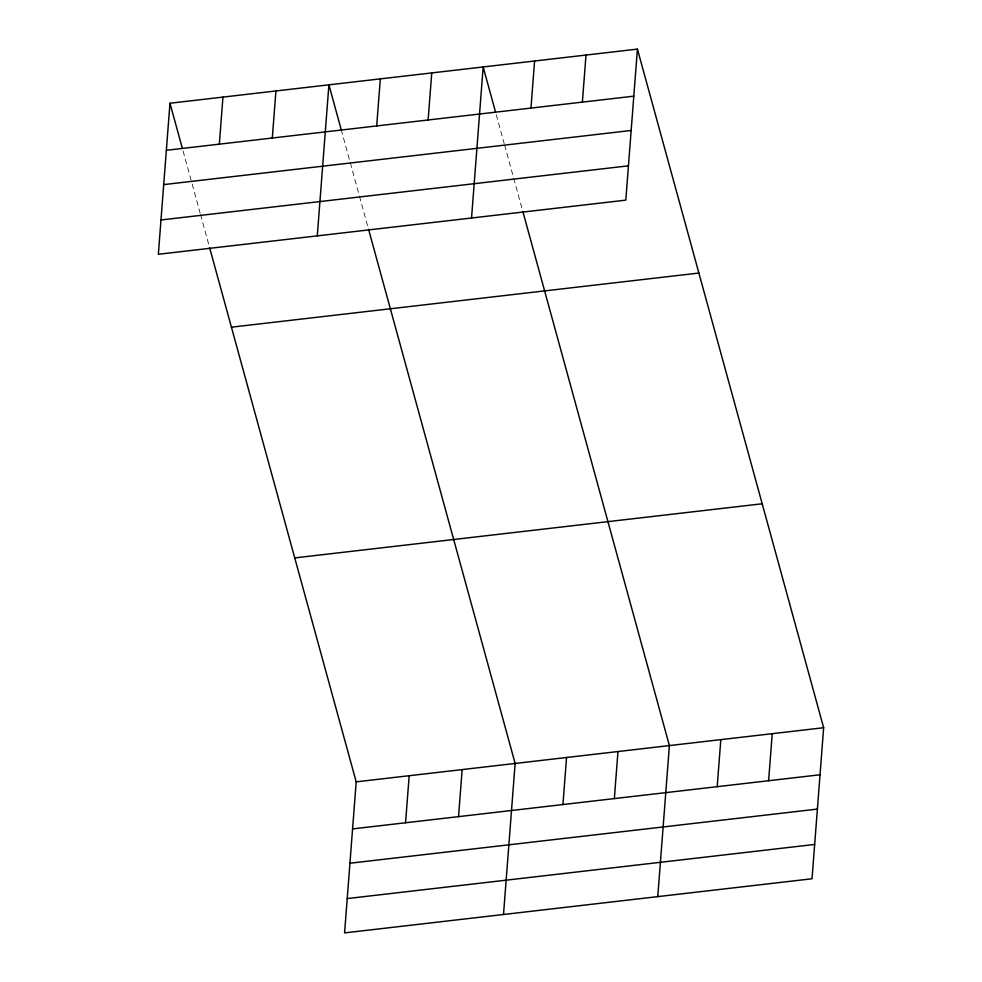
<?xml version="1.0" encoding="UTF-8"?>
<svg xmlns="http://www.w3.org/2000/svg" width="982" height="982" viewBox="0 0 982 982"><rect width="100%" height="100%" fill="white"/><g stroke="black" fill="none" stroke-linecap="round" stroke-linejoin="round"><path stroke-width="0.74" stroke-dasharray="4.91 3.68" d="M496.254 114.649L504.183 143.544M504.576 144.98L513.304 176.772M513.696 178.208L522.424 210.001M341.196 129.612L359.044 194.632M359.437 196.081L368.152 227.861M183.057 150.909L200.107 213.045M200.5 214.481L209.227 246.273"/><path stroke-width="1.47" d="M169.972 103.233L158.347 254.277L625.804 200.144L637.428 49.1L169.972 103.233L182.259 148.024M219.33 144.158L222.951 97.095M272.309 138.02L275.93 90.97M317.284 235.876L328.909 84.833L341.196 129.612M376.707 125.929L380.329 78.879M209.62 247.71L356.196 781.856L344.572 932.9L812.028 878.767L823.653 727.723L637.428 49.1M428.127 119.976L431.749 72.913M405.554 822.781L409.175 775.719M471.544 218.016L483.169 66.96L495.456 111.752M458.533 816.643L462.154 769.581M530.967 108.069L534.589 61.007M503.508 914.5L515.133 763.444L368.557 229.309M582.387 102.116L586.009 55.053M562.932 804.553L566.553 757.49M614.351 798.599L617.973 751.537M657.768 896.627L669.393 745.583L522.817 211.449M717.191 786.68L720.813 739.63M768.611 780.727L772.233 733.677M166.351 150.295L633.807 96.162M163.712 184.604L631.168 130.471M160.987 219.968L628.443 165.835M231.421 327.178L698.889 273.045M294.735 557.911L762.204 503.778M356.196 781.856L823.653 727.723M352.575 828.906L820.031 774.773M349.936 863.227L817.392 809.094M347.211 898.579L814.667 844.446"/></g></svg>
